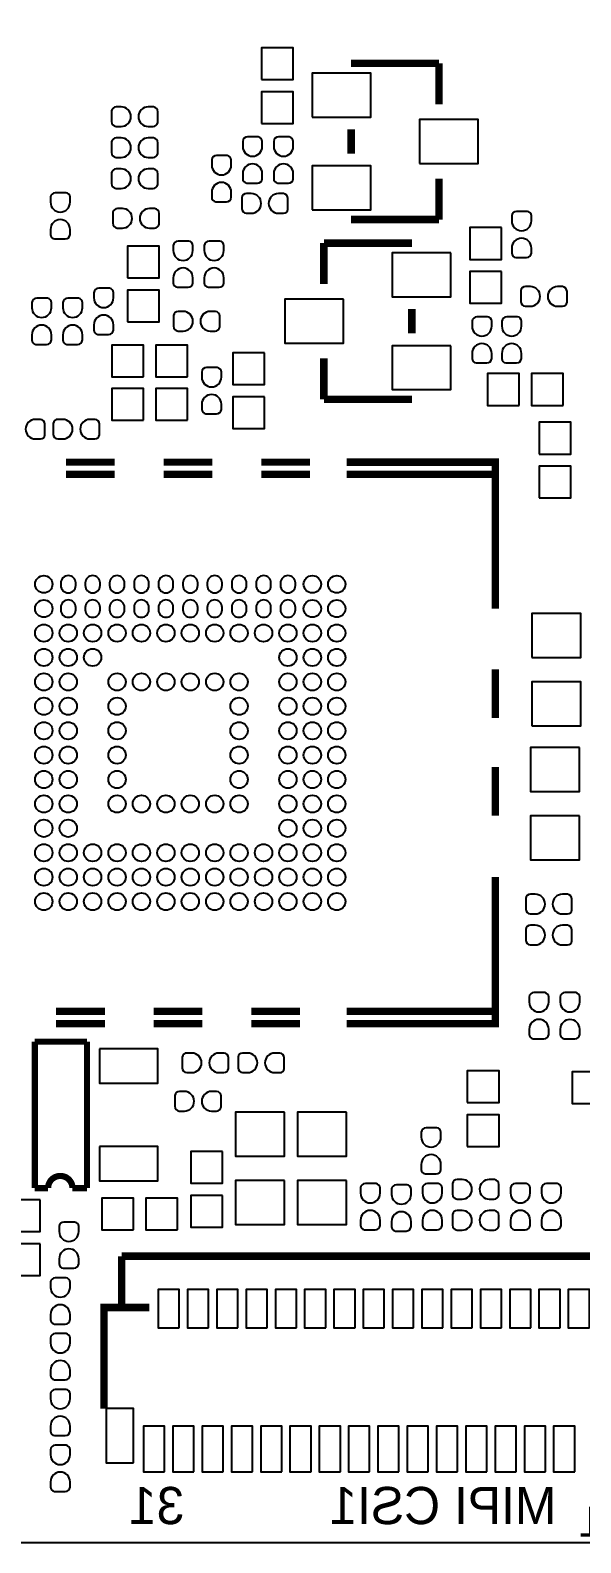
# Model space of a CAD drawing. Extents: x -0.2 to 92.2, y 0 to 62.
# Drawn here: x 59.96 to 71.24, y 0 to 30.98 of the extents above; entities that cross this region are included whole.
import ezdxf

# ---------------------------------------------------------------- set-up
doc = ezdxf.new("R2010")
doc.units = 0
doc.header["$MEASUREMENT"] = 0
for name, color, linetype in [('BG_OUTLINE', 3, 'CONTINUOUS'), ('BG_SILKSCREEN_BOTTOM', 2, 'CONTINUOUS'), ('PG_SILKSCREEN_BOTTOM', 5, 'CONTINUOUS'), ('PIN_SOLDERMASK_BOTTOM', 6, 'CONTINUOUS')]:
    doc.layers.add(name, color=color, linetype=linetype)

msp = doc.modelspace()

# ---------------------------------------------------------------- linework, layer by layer
at = {"layer": 'BG_OUTLINE'}
msp.add_lwpolyline([(56.9081, 51.894), (71.1086, 51.894, 0.760425), (71.1086, 53.674), (71.0054, 53.674), (71.0054, 60), (75.6, 60), (75.6, 53.674), (75.4736, 53.674, 0.738603), (75.4736, 51.894), (89.673, 51.894, 0.798332), (89.673, 53.674), (89.6, 53.674), (89.6, 60), (90.7394, 60, -0.414201), (92, 58.7394), (92, 26.9418), (92.0001, 26.9418), (92.0001, 1.1697, -0.414223), (90.8303, 0), (1.155, 0, -0.414213)], format="xyb", dxfattribs=at)
at = {"layer": 'PG_SILKSCREEN_BOTTOM'}
for points, const_width in [([(68.3369, 30.3019), (66.5335, 30.3019)], 0.1539), ([(68.3369, 29.464), (68.3369, 30.3019)], 0.1539), ([(66.5371, 28.4521), (66.5371, 28.9519)], 0.1539), ([(68.3369, 27.94), (68.3369, 27.1021)], 0.1539), ([(68.3369, 27.1021), (66.5335, 27.1021)], 0.1539), ([(65.9783, 26.6189), (67.7817, 26.6189)], 0.1539), ([(65.9783, 25.781), (65.9783, 26.6189)], 0.1539), ([(67.7781, 25.2689), (67.7781, 24.7691)], 0.1539), ([(65.9783, 24.257), (65.9783, 23.4191)], 0.1539), ([(65.9783, 23.4191), (67.7817, 23.4191)], 0.1539), ([(61.695, 22.133), (60.695, 22.133)], 0.15), ([(63.695, 22.133), (62.695, 22.133)], 0.15), ([(65.695, 22.133), (64.695, 22.133)], 0.15), ([(68.742, 22.133), (66.442, 22.133)], 0.152), ([(68.742, 22.133), (69.492, 22.133), (69.492, 19.133)], 0.152), ([(61.695, 21.883), (60.695, 21.883)], 0.15), ([(63.695, 21.883), (62.695, 21.883)], 0.15), ([(65.695, 21.883), (64.695, 21.883)], 0.15), ([(68.742, 21.883), (66.442, 21.883)], 0.152), ([(68.742, 21.883), (69.492, 21.883)], 0.152), ([(69.492, 17.891), (69.492, 16.891)], 0.15), ([(69.492, 15.891), (69.492, 14.891)], 0.15), ([(68.742, 10.633), (69.492, 10.633), (69.492, 13.633)], 0.152), ([(61.492, 10.883), (60.492, 10.883)], 0.15), ([(63.492, 10.883), (62.492, 10.883)], 0.15), ([(65.492, 10.883), (64.492, 10.883)], 0.15), ([(68.742, 10.883), (66.442, 10.883)], 0.152), ([(68.742, 10.883), (69.492, 10.883)], 0.152), ([(61.492, 10.633), (60.492, 10.633)], 0.15), ([(63.492, 10.633), (62.492, 10.633)], 0.15), ([(65.492, 10.633), (64.492, 10.633)], 0.15), ([(68.742, 10.633), (66.442, 10.633)], 0.152), ([(60.0576, 10.2629), (60.0576, 7.2631)], 0.127), ([(61.1259, 10.2629), (60.0576, 10.2629)], 0.127), ([(61.1259, 7.2631), (61.1259, 10.2629)], 0.127), ([(60.0576, 7.2631), (60.3291, 7.2631)], 0.127), ([(60.829, 7.2631), (61.1259, 7.2631)], 0.127), ([(61.835, 5.869), (72.165, 5.869), (72.165, 4.819)], 0.1524), ([(61.835, 5.869), (61.835, 4.819)], 0.1524), ([(62.4, 4.819), (61.475, 4.819), (61.475, 2.744)], 0.1524)]:
    msp.add_lwpolyline(points, dxfattribs=dict(at, const_width=const_width))
at = {"layer": 'PG_SILKSCREEN_BOTTOM', "const_width": 0.127}
msp.add_lwpolyline([(60.3291, 7.2631, -1.000018), (60.829, 7.2631)], format="xyb", dxfattribs=at)
at = {"layer": 'PIN_SOLDERMASK_BOTTOM'}
for points in [[(64.699, 29.9701), (65.349, 29.9701), (65.349, 30.6201), (64.699, 30.6201)], [(65.73695, 29.20205), (66.93685, 29.20205), (66.93685, 30.10195), (65.73695, 30.10195)], [(64.699, 29.0699), (65.349, 29.0699), (65.349, 29.7199), (64.699, 29.7199)], [(67.93715, 28.25205), (69.13705, 28.25205), (69.13705, 29.15195), (67.93715, 29.15195)], [(65.73695, 27.30205), (66.93685, 27.30205), (66.93685, 28.20195), (65.73695, 28.20195)], [(69.6162, 26.9371), (68.9662, 26.9371), (68.9662, 26.2871), (69.6162, 26.2871)], [(61.9558, 25.9061), (62.6058, 25.9061), (62.6058, 26.5561), (61.9558, 26.5561)], [(68.57825, 26.41895), (67.37835, 26.41895), (67.37835, 25.51905), (68.57825, 25.51905)], [(69.6162, 26.0369), (68.9662, 26.0369), (68.9662, 25.3869), (69.6162, 25.3869)], [(61.9558, 25.0059), (62.6058, 25.0059), (62.6058, 25.6559), (61.9558, 25.6559)], [(66.37805, 25.46895), (65.17815, 25.46895), (65.17815, 24.56905), (66.37805, 24.56905)], [(62.2827, 23.8812), (62.2827, 24.5312), (61.6327, 24.5312), (61.6327, 23.8812)], [(63.1829, 23.8812), (63.1829, 24.5312), (62.5329, 24.5312), (62.5329, 23.8812)], [(68.57825, 24.51895), (67.37835, 24.51895), (67.37835, 23.61905), (68.57825, 23.61905)], [(64.7648, 24.3717), (64.1148, 24.3717), (64.1148, 23.7217), (64.7648, 23.7217)], [(69.9789, 23.297), (69.9789, 23.947), (69.3289, 23.947), (69.3289, 23.297)], [(70.8791, 23.297), (70.8791, 23.947), (70.2291, 23.947), (70.2291, 23.297)], [(62.2827, 22.9922), (62.2827, 23.6422), (61.6327, 23.6422), (61.6327, 22.9922)], [(63.1829, 22.9922), (63.1829, 23.6422), (62.5329, 23.6422), (62.5329, 22.9922)], [(64.7648, 23.4715), (64.1148, 23.4715), (64.1148, 22.8215), (64.7648, 22.8215)], [(70.3886, 22.2993), (71.0386, 22.2993), (71.0386, 22.9493), (70.3886, 22.9493)], [(70.3886, 21.3991), (71.0386, 21.3991), (71.0386, 22.0491), (70.3886, 22.0491)], [(70.239, 18.13165), (71.239, 18.13165), (71.239, 19.03155), (70.239, 19.03155)], [(70.239, 16.73165), (71.239, 16.73165), (71.239, 17.63155), (70.239, 17.63155)], [(71.2136, 16.28835), (70.2136, 16.28835), (70.2136, 15.38845), (71.2136, 15.38845)], [(71.2136, 14.88835), (70.2136, 14.88835), (70.2136, 13.98845), (71.2136, 13.98845)], [(61.37915, 10.113), (61.37915, 9.413), (62.57905, 9.413), (62.57905, 10.113)], [(68.9154, 9.0151), (69.5654, 9.0151), (69.5654, 9.6651), (68.9154, 9.6651)], [(71.7113, 8.9947), (71.7113, 9.6447), (71.0613, 9.6447), (71.0613, 8.9947)], [(65.1684, 8.82075), (64.1684, 8.82075), (64.1684, 7.92085), (65.1684, 7.92085)], [(66.4384, 8.82075), (65.4384, 8.82075), (65.4384, 7.92085), (66.4384, 7.92085)], [(68.9154, 8.1149), (69.5654, 8.1149), (69.5654, 8.7649), (68.9154, 8.7649)], [(61.37915, 8.113), (61.37915, 7.413), (62.57905, 7.413), (62.57905, 8.113)], [(63.9012, 8.0141), (63.2512, 8.0141), (63.2512, 7.3641), (63.9012, 7.3641)], [(65.1684, 7.42075), (64.1684, 7.42075), (64.1684, 6.52085), (65.1684, 6.52085)], [(66.4384, 7.42075), (65.4384, 7.42075), (65.4384, 6.52085), (66.4384, 6.52085)], [(60.1674, 7.0235), (59.5174, 7.0235), (59.5174, 6.3735), (60.1674, 6.3735)], [(62.0795, 6.406), (62.0795, 7.056), (61.4295, 7.056), (61.4295, 6.406)], [(62.9797, 6.406), (62.9797, 7.056), (62.3297, 7.056), (62.3297, 6.406)], [(63.9012, 7.1139), (63.2512, 7.1139), (63.2512, 6.4639), (63.9012, 6.4639)], [(60.1674, 6.1233), (59.5174, 6.1233), (59.5174, 5.4733), (60.1674, 5.4733)], [(63.0159, 4.4003), (63.0159, 5.1877), (62.5841, 5.1877), (62.5841, 4.4003)], [(63.6159, 4.4003), (63.6159, 5.1877), (63.1841, 5.1877), (63.1841, 4.4003)], [(64.2159, 4.4003), (64.2159, 5.1877), (63.7841, 5.1877), (63.7841, 4.4003)], [(64.8159, 4.4003), (64.8159, 5.1877), (64.3841, 5.1877), (64.3841, 4.4003)], [(65.4159, 4.4003), (65.4159, 5.1877), (64.9841, 5.1877), (64.9841, 4.4003)], [(66.0159, 4.4003), (66.0159, 5.1877), (65.5841, 5.1877), (65.5841, 4.4003)], [(66.6159, 4.4003), (66.6159, 5.1877), (66.1841, 5.1877), (66.1841, 4.4003)], [(67.2159, 4.4003), (67.2159, 5.1877), (66.7841, 5.1877), (66.7841, 4.4003)], [(67.8159, 4.4003), (67.8159, 5.1877), (67.3841, 5.1877), (67.3841, 4.4003)], [(68.4159, 4.4003), (68.4159, 5.1877), (67.9841, 5.1877), (67.9841, 4.4003)], [(69.0159, 4.4003), (69.0159, 5.1877), (68.5841, 5.1877), (68.5841, 4.4003)], [(69.6159, 4.4003), (69.6159, 5.1877), (69.1841, 5.1877), (69.1841, 4.4003)], [(70.2159, 4.4003), (70.2159, 5.1877), (69.7841, 5.1877), (69.7841, 4.4003)], [(70.8159, 4.4003), (70.8159, 5.1877), (70.3841, 5.1877), (70.3841, 4.4003)], [(71.4159, 4.4003), (71.4159, 5.1877), (70.9841, 5.1877), (70.9841, 4.4003)], [(62.0794, 1.6352), (62.0794, 2.7528), (61.5206, 2.7528), (61.5206, 1.6352)], [(62.7159, 1.4491), (62.7159, 2.3889), (62.2841, 2.3889), (62.2841, 1.4491)], [(63.3159, 1.4491), (63.3159, 2.3889), (62.8841, 2.3889), (62.8841, 1.4491)], [(63.9159, 1.4491), (63.9159, 2.3889), (63.4841, 2.3889), (63.4841, 1.4491)], [(64.5159, 1.4491), (64.5159, 2.3889), (64.0841, 2.3889), (64.0841, 1.4491)], [(65.1159, 1.4491), (65.1159, 2.3889), (64.6841, 2.3889), (64.6841, 1.4491)], [(65.7159, 1.4491), (65.7159, 2.3889), (65.2841, 2.3889), (65.2841, 1.4491)], [(66.3159, 1.4491), (66.3159, 2.3889), (65.8841, 2.3889), (65.8841, 1.4491)], [(66.9159, 1.4491), (66.9159, 2.3889), (66.4841, 2.3889), (66.4841, 1.4491)], [(67.5159, 1.4491), (67.5159, 2.3889), (67.0841, 2.3889), (67.0841, 1.4491)], [(68.1159, 1.4491), (68.1159, 2.3889), (67.6841, 2.3889), (67.6841, 1.4491)], [(68.7159, 1.4491), (68.7159, 2.3889), (68.2841, 2.3889), (68.2841, 1.4491)], [(69.3159, 1.4491), (69.3159, 2.3889), (68.8841, 2.3889), (68.8841, 1.4491)], [(69.9159, 1.4491), (69.9159, 2.3889), (69.4841, 2.3889), (69.4841, 1.4491)], [(70.5159, 1.4491), (70.5159, 2.3889), (70.0841, 2.3889), (70.0841, 1.4491)], [(71.1159, 1.4491), (71.1159, 2.3889), (70.6841, 2.3889), (70.6841, 1.4491)]]:
    msp.add_lwpolyline(points, close=True, dxfattribs=at)
for points in [[(61.7205, 29.0091), (61.8249, 29.0091, 0.999515), (61.8249, 29.4109), (61.7233, 29.4109, 0.380778), (61.6301, 29.3279), (61.6301, 29.1084, 0.38701)], [(62.4855, 29.4109), (62.3811, 29.4109, 0.999515), (62.3811, 29.0091), (62.4827, 29.0091, 0.380778), (62.5759, 29.0921), (62.5759, 29.3116, 0.38701)], [(61.7205, 28.3741), (61.8249, 28.3741, 0.999515), (61.8249, 28.7759), (61.7233, 28.7759, 0.380778), (61.6301, 28.6929), (61.6301, 28.4734, 0.38701)], [(62.4855, 28.7759), (62.3811, 28.7759, 0.999515), (62.3811, 28.3741), (62.4827, 28.3741, 0.380778), (62.5759, 28.4571), (62.5759, 28.6766, 0.38701)], [(64.3151, 28.7035), (64.3151, 28.5991, 0.999515), (64.7169, 28.5991), (64.7169, 28.7007, 0.380778), (64.6339, 28.7939), (64.4144, 28.7939, 0.38701)], [(64.9501, 28.7035), (64.9501, 28.5991, 0.999515), (65.3519, 28.5991), (65.3519, 28.7007, 0.380778), (65.2689, 28.7939), (65.0494, 28.7939, 0.38701)], [(63.6801, 28.3225), (63.6801, 28.2181, 0.999515), (64.0819, 28.2181), (64.0819, 28.3197, 0.380778), (63.9989, 28.4129), (63.7794, 28.4129, 0.38701)], [(64.7169, 27.9385), (64.7169, 28.0429, 0.999515), (64.3151, 28.0429), (64.3151, 27.9413, 0.380778), (64.3981, 27.8481), (64.6176, 27.8481, 0.38701)], [(65.3519, 27.9385), (65.3519, 28.0429, 0.999515), (64.9501, 28.0429), (64.9501, 27.9413, 0.380778), (65.0331, 27.8481), (65.2526, 27.8481, 0.38701)], [(61.7205, 27.7391), (61.8249, 27.7391, 0.999515), (61.8249, 28.1409), (61.7233, 28.1409, 0.380778), (61.6301, 28.0579), (61.6301, 27.8384, 0.38701)], [(62.4855, 28.1409), (62.3811, 28.1409, 0.999515), (62.3811, 27.7391), (62.4827, 27.7391, 0.380778), (62.5759, 27.8221), (62.5759, 28.0416, 0.38701)], [(60.3781, 27.5605), (60.3781, 27.4561, 0.999515), (60.7799, 27.4561), (60.7799, 27.5577, 0.380778), (60.6969, 27.6509), (60.4774, 27.6509, 0.38701)], [(64.0819, 27.5575), (64.0819, 27.6619, 0.999515), (63.6801, 27.6619), (63.6801, 27.5603, 0.380778), (63.7631, 27.4671), (63.9826, 27.4671, 0.38701)], [(64.3875, 27.2311), (64.4919, 27.2311, 0.999515), (64.4919, 27.6329), (64.3903, 27.6329, 0.380778), (64.2971, 27.5499), (64.2971, 27.3304, 0.38701)], [(65.1525, 27.6329), (65.0481, 27.6329, 0.999515), (65.0481, 27.2311), (65.1497, 27.2311, 0.380778), (65.2429, 27.3141), (65.2429, 27.5336, 0.38701)], [(61.7459, 26.9263), (61.8503, 26.9263, 0.999515), (61.8503, 27.3281), (61.7487, 27.3281, 0.380778), (61.6555, 27.2451), (61.6555, 27.0256, 0.38701)], [(62.5109, 27.3281), (62.4065, 27.3281, 0.999515), (62.4065, 26.9263), (62.5081, 26.9263, 0.380778), (62.6013, 27.0093), (62.6013, 27.2288, 0.38701)], [(69.8269, 27.1795), (69.8269, 27.0751, 0.999515), (70.2287, 27.0751), (70.2287, 27.1767, 0.380778), (70.1457, 27.2699), (69.9262, 27.2699, 0.38701)], [(60.7799, 26.7955), (60.7799, 26.8999, 0.999515), (60.3781, 26.8999), (60.3781, 26.7983, 0.380778), (60.4611, 26.7051), (60.6806, 26.7051, 0.38701)], [(62.8927, 26.5699), (62.8927, 26.4655, 0.999515), (63.2945, 26.4655), (63.2945, 26.5671, 0.380778), (63.2115, 26.6603), (62.992, 26.6603, 0.38701)], [(63.5277, 26.5699), (63.5277, 26.4655, 0.999515), (63.9295, 26.4655), (63.9295, 26.5671, 0.380778), (63.8465, 26.6603), (63.627, 26.6603, 0.38701)], [(70.2287, 26.4145), (70.2287, 26.5189, 0.999515), (69.8269, 26.5189), (69.8269, 26.4173, 0.380778), (69.9099, 26.3241), (70.1294, 26.3241, 0.38701)], [(63.2945, 25.8049), (63.2945, 25.9093, 0.999515), (62.8927, 25.9093), (62.8927, 25.8077, 0.380778), (62.9757, 25.7145), (63.1952, 25.7145, 0.38701)], [(63.9295, 25.8049), (63.9295, 25.9093, 0.999515), (63.5277, 25.9093), (63.5277, 25.8077, 0.380778), (63.6107, 25.7145), (63.8302, 25.7145, 0.38701)], [(70.1025, 25.3261), (70.2069, 25.3261, 0.999515), (70.2069, 25.7279), (70.1053, 25.7279, 0.380778), (70.0121, 25.6449), (70.0121, 25.4254, 0.38701)], [(70.8675, 25.7279), (70.7631, 25.7279, 0.999515), (70.7631, 25.3261), (70.8647, 25.3261, 0.380778), (70.9579, 25.4091), (70.9579, 25.6286, 0.38701)], [(59.9971, 25.4015), (59.9971, 25.2971, 0.999515), (60.3989, 25.2971), (60.3989, 25.3987, 0.380778), (60.3159, 25.4919), (60.0964, 25.4919, 0.38701)], [(60.6321, 25.4015), (60.6321, 25.2971, 0.999515), (61.0339, 25.2971), (61.0339, 25.3987, 0.380778), (60.9509, 25.4919), (60.7314, 25.4919, 0.38701)], [(61.2671, 25.6047), (61.2671, 25.5003, 0.999515), (61.6689, 25.5003), (61.6689, 25.6019, 0.380778), (61.5859, 25.6951), (61.3664, 25.6951, 0.38701)], [(61.6689, 24.8397), (61.6689, 24.9441, 0.999515), (61.2671, 24.9441), (61.2671, 24.8425, 0.380778), (61.3501, 24.7493), (61.5696, 24.7493, 0.38701)], [(62.9905, 24.8181), (63.0949, 24.8181, 0.999515), (63.0949, 25.2199), (62.9933, 25.2199, 0.380778), (62.9001, 25.1369), (62.9001, 24.9174, 0.38701)], [(63.7555, 25.2199), (63.6511, 25.2199, 0.999515), (63.6511, 24.8181), (63.7527, 24.8181, 0.380778), (63.8459, 24.9011), (63.8459, 25.1206, 0.38701)], [(69.0141, 25.0205), (69.0141, 24.9161, 0.999515), (69.4159, 24.9161), (69.4159, 25.0177, 0.380778), (69.3329, 25.1109), (69.1134, 25.1109, 0.38701)], [(69.6237, 25.0205), (69.6237, 24.9161, 0.999515), (70.0255, 24.9161), (70.0255, 25.0177, 0.380778), (69.9425, 25.1109), (69.723, 25.1109, 0.38701)], [(60.3989, 24.6365), (60.3989, 24.7409, 0.999515), (59.9971, 24.7409), (59.9971, 24.6393, 0.380778), (60.0801, 24.5461), (60.2996, 24.5461, 0.38701)], [(61.0339, 24.6365), (61.0339, 24.7409, 0.999515), (60.6321, 24.7409), (60.6321, 24.6393, 0.380778), (60.7151, 24.5461), (60.9346, 24.5461, 0.38701)], [(69.4159, 24.2555), (69.4159, 24.3599, 0.999515), (69.0141, 24.3599), (69.0141, 24.2583, 0.380778), (69.0971, 24.1651), (69.3166, 24.1651, 0.38701)], [(70.0255, 24.2555), (70.0255, 24.3599, 0.999515), (69.6237, 24.3599), (69.6237, 24.2583, 0.380778), (69.7067, 24.1651), (69.9262, 24.1651, 0.38701)], [(63.4769, 23.9791), (63.4769, 23.8747, 0.999515), (63.8787, 23.8747), (63.8787, 23.9763, 0.380778), (63.7957, 24.0695), (63.5762, 24.0695, 0.38701)], [(63.8787, 23.2141), (63.8787, 23.3185, 0.999515), (63.4769, 23.3185), (63.4769, 23.2169, 0.380778), (63.5599, 23.1237), (63.7794, 23.1237, 0.38701)], [(60.1741, 23.0101), (60.0697, 23.0101, 0.999515), (60.0697, 22.6083), (60.1713, 22.6083, 0.380778), (60.2645, 22.6913), (60.2645, 22.9108, 0.38701)], [(60.5267, 22.6083), (60.6311, 22.6083, 0.999515), (60.6311, 23.0101), (60.5295, 23.0101, 0.380778), (60.4363, 22.9271), (60.4363, 22.7076, 0.38701)], [(61.2917, 23.0101), (61.1873, 23.0101, 0.999515), (61.1873, 22.6083), (61.2889, 22.6083, 0.380778), (61.3821, 22.6913), (61.3821, 22.9108, 0.38701)], [(60.8944, 19.6076), (60.8944, 19.6584, 1), (60.5896, 19.6584), (60.5896, 19.6076, 1)], [(61.3944, 19.6076), (61.3944, 19.6584, 1), (61.0896, 19.6584), (61.0896, 19.6076, 1)], [(61.8944, 19.6076), (61.8944, 19.6584, 1), (61.5896, 19.6584), (61.5896, 19.6076, 1)], [(62.3944, 19.6076), (62.3944, 19.6584, 1), (62.0896, 19.6584), (62.0896, 19.6076, 1)], [(62.8944, 19.6076), (62.8944, 19.6584, 1), (62.5896, 19.6584), (62.5896, 19.6076, 1)], [(63.3944, 19.6076), (63.3944, 19.6584, 1), (63.0896, 19.6584), (63.0896, 19.6076, 1)], [(63.8944, 19.6076), (63.8944, 19.6584, 1), (63.5896, 19.6584), (63.5896, 19.6076, 1)], [(64.3944, 19.6076), (64.3944, 19.6584, 1), (64.0896, 19.6584), (64.0896, 19.6076, 1)], [(64.8944, 19.6076), (64.8944, 19.6584, 1), (64.5896, 19.6584), (64.5896, 19.6076, 1)], [(65.3944, 19.6076), (65.3944, 19.6584, 1), (65.0896, 19.6584), (65.0896, 19.6076, 1)], [(60.8944, 19.1076), (60.8944, 19.1584, 1), (60.5896, 19.1584), (60.5896, 19.1076, 1)], [(61.3944, 19.1076), (61.3944, 19.1584, 1), (61.0896, 19.1584), (61.0896, 19.1076, 1)], [(61.8944, 19.1076), (61.8944, 19.1584, 1), (61.5896, 19.1584), (61.5896, 19.1076, 1)], [(62.3944, 19.1076), (62.3944, 19.1584, 1), (62.0896, 19.1584), (62.0896, 19.1076, 1)], [(62.8944, 19.1076), (62.8944, 19.1584, 1), (62.5896, 19.1584), (62.5896, 19.1076, 1)], [(63.3944, 19.1076), (63.3944, 19.1584, 1), (63.0896, 19.1584), (63.0896, 19.1076, 1)], [(63.8944, 19.1076), (63.8944, 19.1584, 1), (63.5896, 19.1584), (63.5896, 19.1076, 1)], [(64.3944, 19.1076), (64.3944, 19.1584, 1), (64.0896, 19.1584), (64.0896, 19.1076, 1)], [(64.8944, 19.1076), (64.8944, 19.1584, 1), (64.5896, 19.1584), (64.5896, 19.1076, 1)], [(65.3944, 19.1076), (65.3944, 19.1584, 1), (65.0896, 19.1584), (65.0896, 19.1076, 1)], [(70.2041, 12.8801), (70.3085, 12.8801, 0.999515), (70.3085, 13.2819), (70.2069, 13.2819, 0.380778), (70.1137, 13.1989), (70.1137, 12.9794, 0.38701)], [(70.9691, 13.2819), (70.8647, 13.2819, 0.999515), (70.8647, 12.8801), (70.9663, 12.8801, 0.380778), (71.0595, 12.9631), (71.0595, 13.1826, 0.38701)], [(70.2041, 12.2451), (70.3085, 12.2451, 0.999515), (70.3085, 12.6469), (70.2069, 12.6469, 0.380778), (70.1137, 12.5639), (70.1137, 12.3444, 0.38701)], [(70.9691, 12.6469), (70.8647, 12.6469, 0.999515), (70.8647, 12.2451), (70.9663, 12.2451, 0.380778), (71.0595, 12.3281), (71.0595, 12.5476, 0.38701)], [(70.1823, 11.1778), (70.1823, 11.0734, 0.999515), (70.5841, 11.0734), (70.5841, 11.175, 0.380778), (70.5011, 11.2682), (70.2816, 11.2682, 0.38701)], [(70.8175, 11.1775), (70.8175, 11.0731, 0.999515), (71.2193, 11.0731), (71.2193, 11.1747, 0.380778), (71.1363, 11.2679), (70.9168, 11.2679, 0.38701)], [(70.5841, 10.4128), (70.5841, 10.5172, 0.999515), (70.1823, 10.5172), (70.1823, 10.4156, 0.380778), (70.2653, 10.3224), (70.4848, 10.3224, 0.38701)], [(71.2193, 10.4125), (71.2193, 10.5169, 0.999515), (70.8175, 10.5169), (70.8175, 10.4153, 0.380778), (70.9005, 10.3221), (71.12, 10.3221, 0.38701)], [(63.1683, 9.6289), (63.2727, 9.6289, 0.999515), (63.2727, 10.0307), (63.1711, 10.0307, 0.380778), (63.0779, 9.9477), (63.0779, 9.7282, 0.38701)], [(63.9333, 10.0307), (63.8289, 10.0307, 0.999515), (63.8289, 9.6289), (63.9305, 9.6289, 0.380778), (64.0237, 9.7119), (64.0237, 9.9314, 0.38701)], [(64.311, 9.6287), (64.4154, 9.6287, 0.999515), (64.4154, 10.0305), (64.3138, 10.0305, 0.380778), (64.2206, 9.9475), (64.2206, 9.728, 0.38701)], [(65.076, 10.0305), (64.9716, 10.0305, 0.999515), (64.9716, 9.6287), (65.0732, 9.6287, 0.380778), (65.1664, 9.7117), (65.1664, 9.9312, 0.38701)], [(63.0159, 8.8415), (63.1203, 8.8415, 0.999515), (63.1203, 9.2433), (63.0187, 9.2433, 0.380778), (62.9255, 9.1603), (62.9255, 8.9408, 0.38701)], [(63.7809, 9.2433), (63.6765, 9.2433, 0.999515), (63.6765, 8.8415), (63.7781, 8.8415, 0.380778), (63.8713, 8.9245), (63.8713, 9.144, 0.38701)], [(67.9727, 8.4089), (67.9727, 8.3045, 0.999515), (68.3745, 8.3045), (68.3745, 8.4061, 0.380778), (68.2915, 8.4993), (68.072, 8.4993, 0.38701)], [(68.3745, 7.6439), (68.3745, 7.7483, 0.999515), (67.9727, 7.7483), (67.9727, 7.6467, 0.380778), (68.0557, 7.5535), (68.2752, 7.5535, 0.38701)], [(68.7055, 7.0381), (68.8099, 7.0381, 0.999515), (68.8099, 7.4399), (68.7083, 7.4399, 0.380778), (68.6151, 7.3569), (68.6151, 7.1374, 0.38701)], [(69.4705, 7.4399), (69.3661, 7.4399, 0.999515), (69.3661, 7.0381), (69.4677, 7.0381, 0.380778), (69.5609, 7.1211), (69.5609, 7.3406, 0.38701)], [(66.7281, 7.2659), (66.7281, 7.1615, 0.999515), (67.1299, 7.1615), (67.1299, 7.2631, 0.380778), (67.0469, 7.3563), (66.8274, 7.3563, 0.38701)], [(67.3631, 7.2405), (67.3631, 7.1361, 0.999515), (67.7649, 7.1361), (67.7649, 7.2377, 0.380778), (67.6819, 7.3309), (67.4624, 7.3309, 0.38701)], [(67.9981, 7.2659), (67.9981, 7.1615, 0.999515), (68.3999, 7.1615), (68.3999, 7.2631, 0.380778), (68.3169, 7.3563), (68.0974, 7.3563, 0.38701)], [(69.8015, 7.2659), (69.8015, 7.1615, 0.999515), (70.2033, 7.1615), (70.2033, 7.2631, 0.380778), (70.1203, 7.3563), (69.9008, 7.3563, 0.38701)], [(70.4365, 7.2659), (70.4365, 7.1615, 0.999515), (70.8383, 7.1615), (70.8383, 7.2631, 0.380778), (70.7553, 7.3563), (70.5358, 7.3563, 0.38701)], [(60.5559, 6.4785), (60.5559, 6.3741, 0.999515), (60.9577, 6.3741), (60.9577, 6.4757, 0.380778), (60.8747, 6.5689), (60.6552, 6.5689, 0.38701)], [(67.1299, 6.5009), (67.1299, 6.6053, 0.999515), (66.7281, 6.6053), (66.7281, 6.5037, 0.380778), (66.8111, 6.4105), (67.0306, 6.4105, 0.38701)], [(67.7649, 6.4755), (67.7649, 6.5799, 0.999515), (67.3631, 6.5799), (67.3631, 6.4783, 0.380778), (67.4461, 6.3851), (67.6656, 6.3851, 0.38701)], [(68.3999, 6.5009), (68.3999, 6.6053, 0.999515), (67.9981, 6.6053), (67.9981, 6.5037, 0.380778), (68.0811, 6.4105), (68.3006, 6.4105, 0.38701)], [(68.7055, 6.4031), (68.8099, 6.4031, 0.999515), (68.8099, 6.8049), (68.7083, 6.8049, 0.380778), (68.6151, 6.7219), (68.6151, 6.5024, 0.38701)], [(69.4705, 6.8049), (69.3661, 6.8049, 0.999515), (69.3661, 6.4031), (69.4677, 6.4031, 0.380778), (69.5609, 6.4861), (69.5609, 6.7056, 0.38701)], [(70.2033, 6.5009), (70.2033, 6.6053, 0.999515), (69.8015, 6.6053), (69.8015, 6.5037, 0.380778), (69.8845, 6.4105), (70.104, 6.4105, 0.38701)], [(70.8383, 6.5009), (70.8383, 6.6053, 0.999515), (70.4365, 6.6053), (70.4365, 6.5037, 0.380778), (70.5195, 6.4105), (70.739, 6.4105, 0.38701)], [(60.9577, 5.7135), (60.9577, 5.8179, 0.999515), (60.5559, 5.8179), (60.5559, 5.7163, 0.380778), (60.6389, 5.6231), (60.8584, 5.6231, 0.38701)], [(60.3781, 5.3355), (60.3781, 5.2311, 0.999515), (60.7799, 5.2311), (60.7799, 5.3327, 0.380778), (60.6969, 5.4259), (60.4774, 5.4259, 0.38701)], [(60.7799, 4.5705), (60.7799, 4.6749, 0.999515), (60.3781, 4.6749), (60.3781, 4.5733, 0.380778), (60.4611, 4.4801), (60.6806, 4.4801, 0.38701)], [(60.3781, 4.1925), (60.3781, 4.0881, 0.999515), (60.7799, 4.0881), (60.7799, 4.1897, 0.380778), (60.6969, 4.2829), (60.4774, 4.2829, 0.38701)], [(60.7799, 3.4275), (60.7799, 3.5319, 0.999515), (60.3781, 3.5319), (60.3781, 3.4303, 0.380778), (60.4611, 3.3371), (60.6806, 3.3371, 0.38701)], [(60.3781, 3.0495), (60.3781, 2.9451, 0.999515), (60.7799, 2.9451), (60.7799, 3.0467, 0.380778), (60.6969, 3.1399), (60.4774, 3.1399, 0.38701)], [(60.7799, 2.2845), (60.7799, 2.3889, 0.999515), (60.3781, 2.3889), (60.3781, 2.2873, 0.380778), (60.4611, 2.1941), (60.6806, 2.1941, 0.38701)], [(60.3783, 1.9062), (60.3783, 1.8018, 0.999515), (60.7801, 1.8018), (60.7801, 1.9034, 0.380778), (60.6971, 1.9966), (60.4776, 1.9966, 0.38701)], [(60.7801, 1.1412), (60.7801, 1.2456, 0.999515), (60.3783, 1.2456), (60.3783, 1.144, 0.380778), (60.4613, 1.0508), (60.6808, 1.0508, 0.38701)]]:
    msp.add_lwpolyline(points, format="xyb", close=True, dxfattribs=at)
for centre in [(60.242, 19.633), (65.742, 19.633), (66.242, 19.633), (60.242, 19.133), (65.742, 19.133), (66.242, 19.133), (60.242, 18.633), (60.742, 18.633), (61.242, 18.633), (61.742, 18.633), (62.242, 18.633), (62.742, 18.633), (63.242, 18.633), (63.742, 18.633), (64.242, 18.633), (64.742, 18.633), (65.242, 18.633), (65.742, 18.633), (66.242, 18.633), (60.242, 18.133), (60.742, 18.133), (61.242, 18.133), (65.242, 18.133), (65.742, 18.133), (66.242, 18.133), (60.242, 17.633), (60.742, 17.633), (61.742, 17.633), (62.242, 17.633), (62.742, 17.633), (63.242, 17.633), (63.742, 17.633), (64.242, 17.633), (65.242, 17.633), (65.742, 17.633), (66.242, 17.633), (60.242, 17.133), (60.742, 17.133), (61.742, 17.133), (64.242, 17.133), (65.242, 17.133), (65.742, 17.133), (66.242, 17.133), (60.242, 16.633), (60.742, 16.633), (61.742, 16.633), (64.242, 16.633), (65.242, 16.633), (65.742, 16.633), (66.242, 16.633), (60.242, 16.133), (60.742, 16.133), (61.742, 16.133), (64.242, 16.133), (65.242, 16.133), (65.742, 16.133), (66.242, 16.133), (60.242, 15.633), (60.742, 15.633), (61.742, 15.633), (64.242, 15.633), (65.242, 15.633), (65.742, 15.633), (66.242, 15.633), (60.242, 15.133), (60.742, 15.133), (61.742, 15.133), (62.242, 15.133), (62.742, 15.133), (63.242, 15.133), (63.742, 15.133), (64.242, 15.133), (65.242, 15.133), (65.742, 15.133), (66.242, 15.133), (60.242, 14.633), (60.742, 14.633), (65.242, 14.633), (65.742, 14.633), (66.242, 14.633), (60.242, 14.133), (60.742, 14.133), (61.242, 14.133), (61.742, 14.133), (62.242, 14.133), (62.742, 14.133), (63.242, 14.133), (63.742, 14.133), (64.242, 14.133), (64.742, 14.133), (65.242, 14.133), (65.742, 14.133), (66.242, 14.133), (60.242, 13.633), (60.742, 13.633), (61.242, 13.633), (61.742, 13.633), (62.242, 13.633), (62.742, 13.633), (63.242, 13.633), (63.742, 13.633), (64.242, 13.633), (64.742, 13.633), (65.242, 13.633), (65.742, 13.633), (66.242, 13.633), (60.242, 13.133), (60.742, 13.133), (61.242, 13.133), (61.742, 13.133), (62.242, 13.133), (62.742, 13.133), (63.242, 13.133), (63.742, 13.133), (64.242, 13.133), (64.742, 13.133), (65.242, 13.133), (65.742, 13.133), (66.242, 13.133)]:
    msp.add_circle(centre, 0.1778, dxfattribs=at)

# ---------------------------------------------------------------- texts
at = {"layer": 'BG_SILKSCREEN_BOTTOM', "text_generation_flag": 2}
for s, height, width, p in [('31', 0.762, 1.000394, (63.119, 0.381)), ('MIPI CSI1', 0.762, 1.000394, (70.739, 0.381)), ('1', 0.6096, 1.25, (71.755, 0.127))]:
    msp.add_text(s, height=height, dxfattribs=dict(at, width=width)).set_placement(p)

doc.saveas('drawing.dxf')
